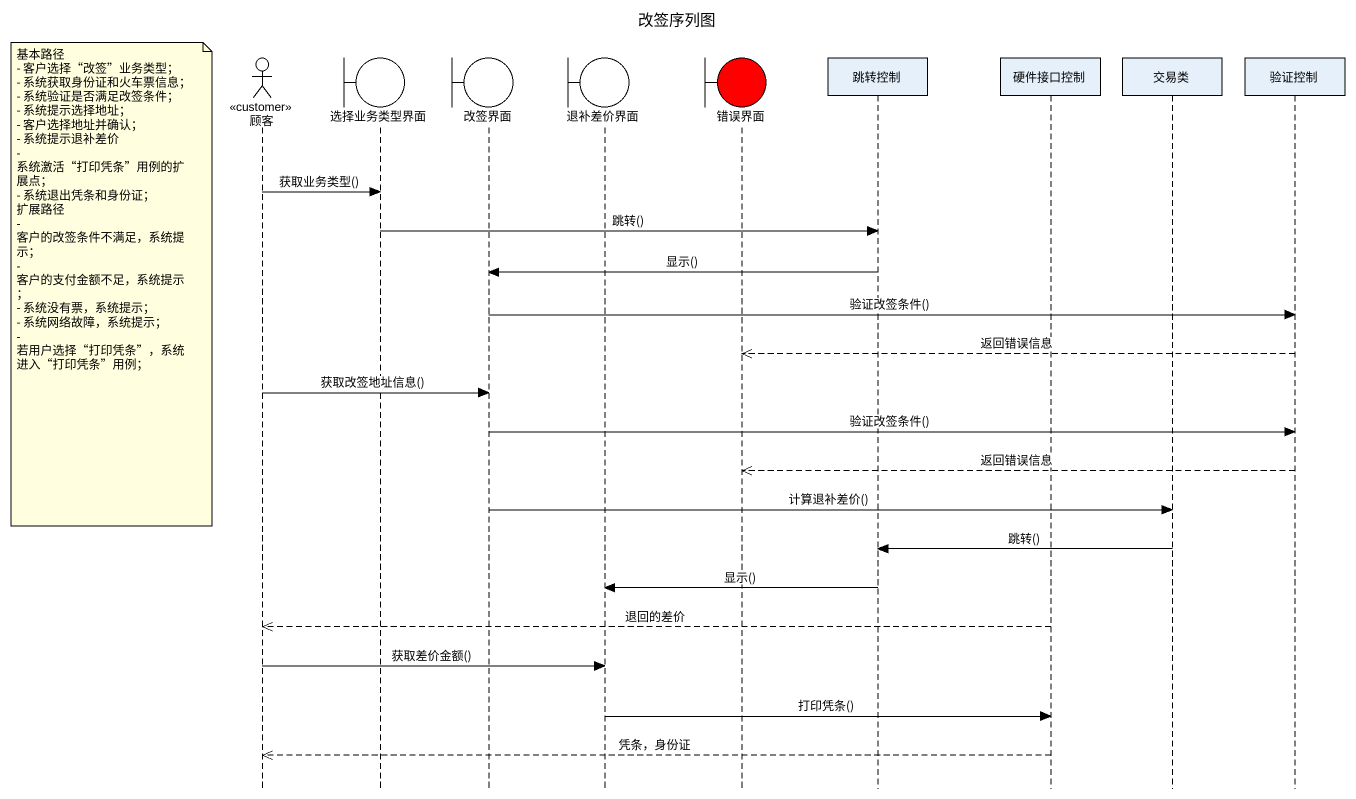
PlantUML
@startuml
title 改签序列图
hide footbox
actor 顾客 <<customer>>
boundary 选择业务类型界面
boundary 改签界面
boundary 退补差价界面
boundary 错误界面 #FF0000
participant 跳转控制
participant 硬件接口控制
participant 交易类
participant 验证控制

顾客 -> 选择业务类型界面 : 获取业务类型()
选择业务类型界面 -> 跳转控制 : 跳转()
跳转控制 -> 改签界面 : 显示()
note left of 顾客
  基本路径
  - 客户选择“改签”业务类型；
  - 系统获取身份证和火车票信息；
  - 系统验证是否满足改签条件；
  - 系统提示选择地址；
  - 客户选择地址并确认；
  - 系统提示退补差价
  - 系统激活“打印凭条”用例的扩展点；
  - 系统退出凭条和身份证；
  扩展路径
  - 客户的改签条件不满足，系统提示；
  - 客户的支付金额不足，系统提示；
  - 系统没有票，系统提示；
  - 系统网络故障，系统提示；
  - 若用户选择“打印凭条”，系统进入“打印凭条”用例；
end note
改签界面 -> 验证控制 : 验证改签条件()
验证控制 -->> 错误界面 : 返回错误信息
顾客 -> 改签界面 : 获取改签地址信息()
改签界面 -> 验证控制 : 验证改签条件()
验证控制 -->> 错误界面 : 返回错误信息
改签界面 -> 交易类 : 计算退补差价()
交易类 -> 跳转控制 : 跳转()
跳转控制 -> 退补差价界面 : 显示()
硬件接口控制 -->> 顾客 : 退回的差价
顾客 -> 退补差价界面 : 获取差价金额()
退补差价界面 -> 硬件接口控制 : 打印凭条()
硬件接口控制 -->> 顾客 : 凭条，身份证
@enduml
